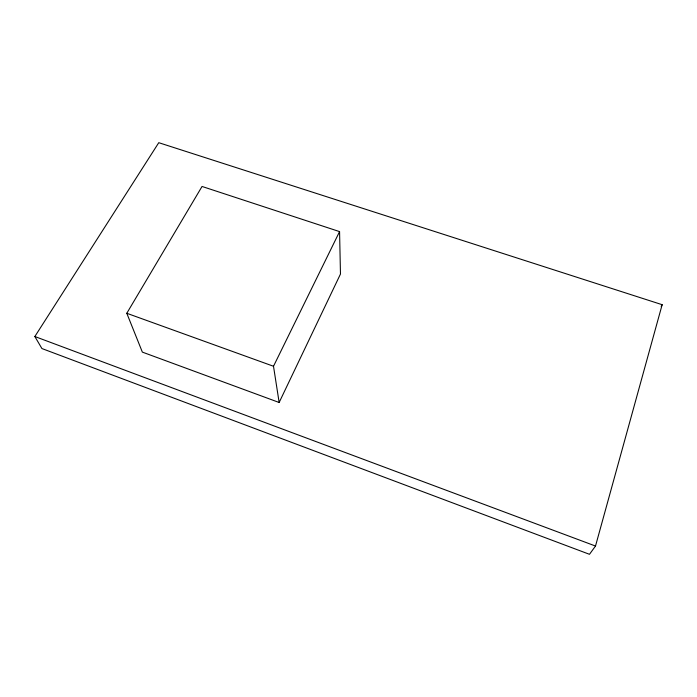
<?xml version="1.0" encoding="UTF-8"?>
<svg xmlns="http://www.w3.org/2000/svg" width="697" height="697" viewBox="0 0 697 697"><rect width="100%" height="100%" fill="white"/><g stroke="black" fill="none" stroke-linecap="round" stroke-linejoin="round"><path stroke-width="1.05" d="M595.508 546.039L662.15 304.694L158.768 142.693L34.85 336.52L41.916 348.544L589.479 554.307L595.508 546.039L34.85 336.52M279.148 402.491L340.467 274.043L339.57 231.604L202.043 186.465L126.793 313.275L142.354 352.107L279.148 402.491L273.503 366.256L339.57 231.604M661.192 306.48L662.15 304.694M126.793 313.275L273.503 366.256"/></g></svg>
